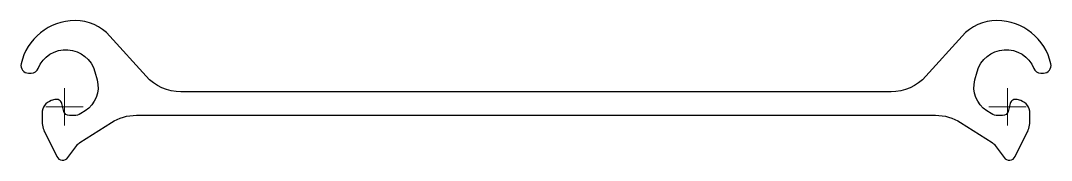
# Model space of a CAD drawing. Header units: millimetres. Extents: x -23 to 526, y -29 to 46.
import ezdxf

# ---------------------------------------------------------------- set-up
doc = ezdxf.new("R2010")
doc.units = ezdxf.units.MM
doc.layers.add('ref', color=4, linetype='Continuous', lineweight=5)

# ---------------------------------------------------------------- blocks, each defined once
blk = doc.blocks.new('AS500-12.5')
blk.add_lwpolyline([(494.79, -19.1, -0.091887), (496.39, -20.6), (501.19, -27.08, 0.560027), (507.13, -26.56), (513.42, -13.94, 0.116146), (515, -7.25), (515, -3.38, 0.329751), (510.05, 3.32), (508.25, 3.87, 0.424475), (504.48, 1.77), (503.34, -2.48, -0.339454), (500.44, -4.7), (498.04, -4.7, -0.142766), (494.28, -3.6), (492.05, -2.18, -0.327333), (485.62, 14.35), (486.77, 18.64, -0.719736), (517.06, 20.5, 0.305615), (520.77, 18), (522.27, 18, 0.479419), (526.17, 22.86, 0.351882), (497.37, 46, 0.212557), (478.79, 37.73), (459.47, 16.27, -0.212557), (440.89, 8), (62.11, 8, -0.212557), (43.53, 16.27), (24.21, 37.73, 0.212557), (5.63, 46, 0.351882), (-23.17, 22.86, 0.479419), (-19.27, 18), (-17.77, 18, 0.305615), (-14.06, 20.5, -0.719736), (16.23, 18.64), (17.38, 14.35, -0.327333), (10.95, -2.18), (8.72, -3.6, -0.142766), (4.96, -4.7), (2.56, -4.7, -0.339454), (-0.34, -2.48), (-1.48, 1.77, 0.424475), (-5.25, 3.87), (-7.05, 3.32, 0.329751), (-12, -3.38), (-12, -7.25, 0.116146), (-10.42, -13.94), (-4.13, -26.56, 0.560027), (1.81, -27.08), (6.61, -20.6, -0.091887), (8.21, -19.1), (24.99, -8.42, -0.142766), (38.42, -4.5), (464.58, -4.5, -0.142766), (478.01, -8.42)], format="xyb", close=True)
at = {"layer": 'ref'}
for p, q in [((0, -10), (0, 10)), ((503, -10), (503, 10)), ((10, 0), (-10, 0)), ((513, 0), (493, 0))]:
    blk.add_line(p, q, dxfattribs=at)

msp = doc.modelspace()

# ---------------------------------------------------------------- block references
msp.add_blockref('AS500-12.5', (0, 0))

doc.saveas('drawing.dxf')
